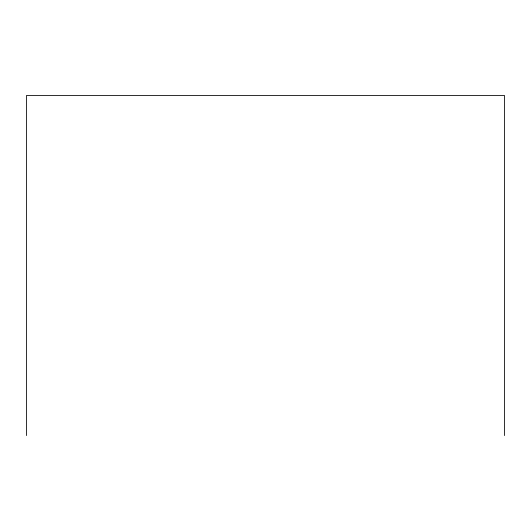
<?xml version="1.0" encoding="UTF-8"?>
<svg xmlns="http://www.w3.org/2000/svg" width="531" height="531" viewBox="0 0 531 531"><rect width="100%" height="100%" fill="white"/><g stroke="black" fill="none" stroke-linecap="round" stroke-linejoin="round"><path stroke-width="0.8" d="M504.45 435.573L504.45 95.427L26.55 95.427L26.55 435.573"/></g></svg>
